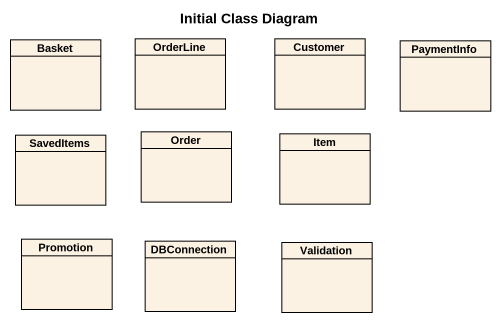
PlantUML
@startuml
title Initial Class Diagram
hide circle
hide empty members
class Basket
class OrderLine
class Customer
class PaymentInfo
class SavedItems
class Order
class Item
class Promotion
class DBConnection
class Validation
@enduml
